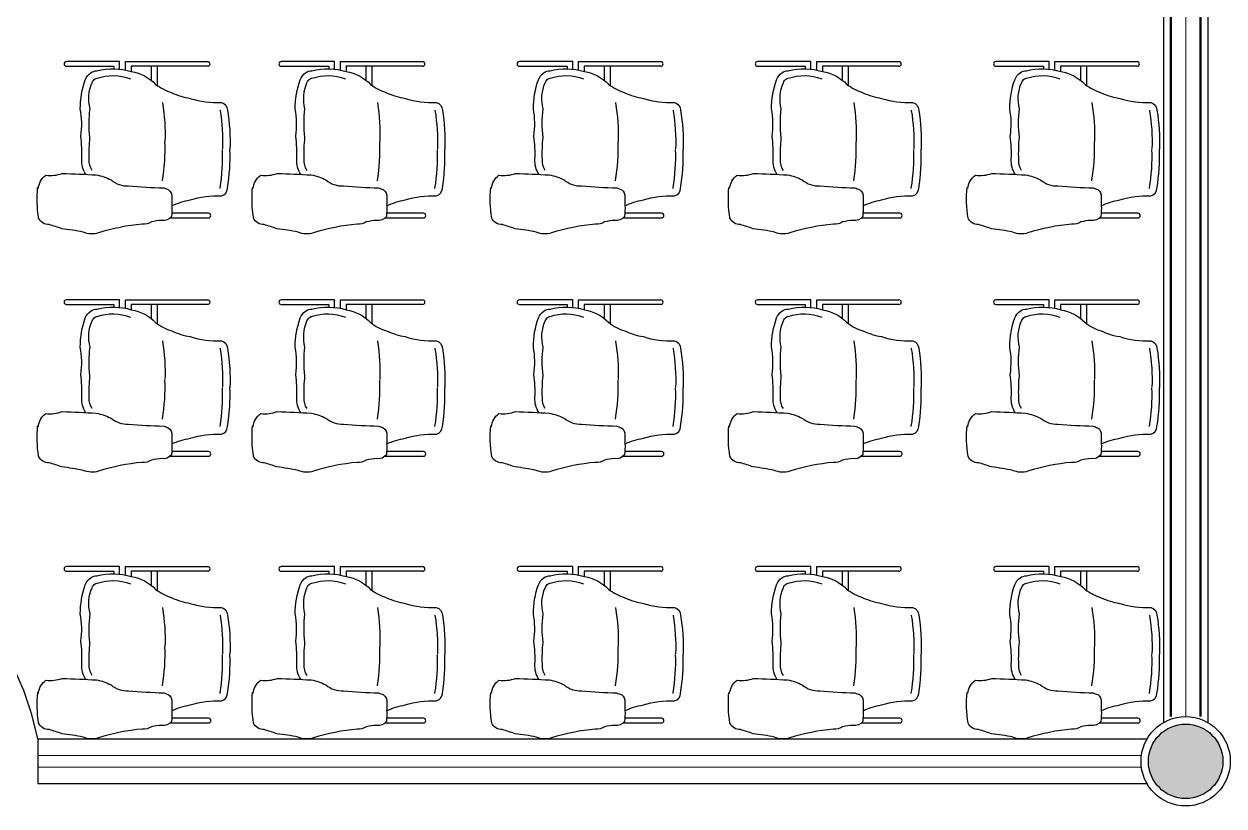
# Model space of a CAD drawing. Header units: millimetres. Extents: x 78.3 to 128, y 45 to 95.8.
# Drawn here: x 89.093 to 93.124, y 61.004 to 63.63 of the extents above; entities that cross this region are included whole.
import ezdxf

# ---------------------------------------------------------------- set-up
doc = ezdxf.new("R2010")
doc.units = ezdxf.units.MM
doc.header["$LTSCALE"] = 0.025
doc.linetypes.add('DASHED', pattern=[19.05, 12.7, -6.35])
for name, color, linetype, lineweight in [('EJES', 7, 'Continuous', 0), ('muebles', 255, 'Continuous', 25), ('MURO CARGA', 6, 'Continuous', 50), ('MURO DIVISORIO', 2, 'Continuous', 25), ('ventana', 4, 'Continuous', 15)]:
    doc.layers.add(name, color=color, linetype=linetype, lineweight=lineweight)

msp = doc.modelspace()

# ---------------------------------------------------------------- hatches: boundary and pattern name
h = msp.add_hatch(color=3)
h.paths.add_polyline_path([(87.87, 61.154, 1), (88.12, 61.154, 1)])
h.paths.add_polyline_path([(92.87, 61.154, 1), (93.12, 61.154, 1)])

# ---------------------------------------------------------------- linework, layer by layer
for p, q in [((89.4142, 63.5037), (89.2354, 63.5037)), ((89.2354, 63.488), (89.3951, 63.488)), ((89.3951, 63.488), (89.3951, 63.4792)), ((89.4142, 63.4781), (89.4142, 63.5037)), ((89.4339, 63.4743), (89.4339, 63.5037)), ((89.4339, 63.5037), (89.71, 63.5037)), ((89.453, 63.488), (89.453, 63.4706)), ((89.71, 63.488), (89.453, 63.488)), ((89.5208, 63.4402), (89.5208, 63.488)), ((89.5399, 63.488), (89.5399, 63.4237)), ((90.1361, 63.5037), (89.9573, 63.5037)), ((89.9573, 63.488), (90.117, 63.488)), ((90.117, 63.488), (90.117, 63.4792)), ((90.1361, 63.4781), (90.1361, 63.5037)), ((90.1558, 63.4743), (90.1558, 63.5037)), ((90.1558, 63.5037), (90.4319, 63.5037)), ((90.1749, 63.488), (90.1749, 63.4706)), ((90.4319, 63.488), (90.1749, 63.488)), ((90.2427, 63.4402), (90.2427, 63.488)), ((90.2618, 63.488), (90.2618, 63.4237)), ((90.9361, 63.5037), (90.7573, 63.5037)), ((90.7573, 63.488), (90.917, 63.488)), ((90.917, 63.488), (90.917, 63.4792)), ((90.9361, 63.4781), (90.9361, 63.5037)), ((90.9558, 63.5037), (91.2319, 63.5037)), ((90.9558, 63.4743), (90.9558, 63.5037)), ((91.2319, 63.488), (90.9749, 63.488)), ((90.9749, 63.488), (90.9749, 63.4706)), ((91.0427, 63.4402), (91.0427, 63.488)), ((91.0618, 63.488), (91.0618, 63.4237)), ((91.7361, 63.5037), (91.5573, 63.5037)), ((91.5573, 63.488), (91.717, 63.488)), ((91.717, 63.488), (91.717, 63.4792)), ((91.7361, 63.4781), (91.7361, 63.5037)), ((91.7558, 63.5037), (92.0319, 63.5037)), ((91.7558, 63.4743), (91.7558, 63.5037)), ((92.0319, 63.488), (91.7749, 63.488)), ((91.7749, 63.488), (91.7749, 63.4706)), ((91.8427, 63.4402), (91.8427, 63.488)), ((91.8618, 63.488), (91.8618, 63.4237)), ((92.5361, 63.5037), (92.3573, 63.5037)), ((92.3573, 63.488), (92.517, 63.488)), ((92.517, 63.488), (92.517, 63.4792)), ((92.5361, 63.4781), (92.5361, 63.5037)), ((92.5558, 63.5037), (92.8319, 63.5037)), ((92.5558, 63.4743), (92.5558, 63.5037)), ((92.8319, 63.488), (92.5749, 63.488)), ((92.5749, 63.488), (92.5749, 63.4706)), ((92.6427, 63.4402), (92.6427, 63.488)), ((92.6618, 63.488), (92.6618, 63.4237)), ((89.5838, 62.9785), (89.7128, 62.9785)), ((89.7128, 62.9942), (89.5894, 62.9942)), ((90.3057, 62.9785), (90.4347, 62.9785)), ((90.4347, 62.9942), (90.3112, 62.9942)), ((91.1057, 62.9785), (91.2347, 62.9785)), ((91.2347, 62.9942), (91.1112, 62.9942)), ((91.9057, 62.9785), (92.0347, 62.9785)), ((92.0347, 62.9942), (91.9112, 62.9942)), ((92.7057, 62.9785), (92.8347, 62.9785)), ((92.8347, 62.9942), (92.7112, 62.9942)), ((89.4142, 62.7037), (89.2354, 62.7037)), ((89.2354, 62.688), (89.3951, 62.688)), ((89.3951, 62.688), (89.3951, 62.6792)), ((89.4142, 62.6781), (89.4142, 62.7037)), ((89.4339, 62.7037), (89.71, 62.7037)), ((89.4339, 62.6743), (89.4339, 62.7037)), ((89.71, 62.688), (89.453, 62.688)), ((89.453, 62.688), (89.453, 62.6706)), ((89.5208, 62.6402), (89.5208, 62.688)), ((89.5399, 62.688), (89.5399, 62.6237)), ((90.1361, 62.7037), (89.9573, 62.7037)), ((89.9573, 62.688), (90.117, 62.688)), ((90.117, 62.688), (90.117, 62.6792)), ((90.1361, 62.6781), (90.1361, 62.7037)), ((90.1558, 62.6743), (90.1558, 62.7037)), ((90.1558, 62.7037), (90.4319, 62.7037)), ((90.1749, 62.688), (90.1749, 62.6706)), ((90.4319, 62.688), (90.1749, 62.688)), ((90.2427, 62.6402), (90.2427, 62.688)), ((90.2618, 62.688), (90.2618, 62.6237)), ((90.9361, 62.7037), (90.7573, 62.7037)), ((90.7573, 62.688), (90.917, 62.688)), ((90.917, 62.688), (90.917, 62.6792)), ((90.9361, 62.6781), (90.9361, 62.7037)), ((90.9558, 62.7037), (91.2319, 62.7037)), ((90.9558, 62.6743), (90.9558, 62.7037)), ((91.2319, 62.688), (90.9749, 62.688)), ((90.9749, 62.688), (90.9749, 62.6706)), ((91.0427, 62.6402), (91.0427, 62.688)), ((91.0618, 62.688), (91.0618, 62.6237)), ((91.7361, 62.7037), (91.5573, 62.7037)), ((91.5573, 62.688), (91.717, 62.688)), ((91.717, 62.688), (91.717, 62.6792)), ((91.7361, 62.6781), (91.7361, 62.7037)), ((91.7558, 62.7037), (92.0319, 62.7037)), ((91.7558, 62.6743), (91.7558, 62.7037)), ((92.0319, 62.688), (91.7749, 62.688)), ((91.7749, 62.688), (91.7749, 62.6706)), ((91.8427, 62.6402), (91.8427, 62.688)), ((91.8618, 62.688), (91.8618, 62.6237)), ((92.5361, 62.7037), (92.3573, 62.7037)), ((92.3573, 62.688), (92.517, 62.688)), ((92.517, 62.688), (92.517, 62.6792)), ((92.5361, 62.6781), (92.5361, 62.7037)), ((92.5558, 62.7037), (92.8319, 62.7037)), ((92.5558, 62.6743), (92.5558, 62.7037)), ((92.8319, 62.688), (92.5749, 62.688)), ((92.5749, 62.688), (92.5749, 62.6706)), ((92.6427, 62.6402), (92.6427, 62.688)), ((92.6618, 62.688), (92.6618, 62.6237)), ((89.7128, 62.1942), (89.5894, 62.1942)), ((90.4347, 62.1942), (90.3112, 62.1942)), ((91.2347, 62.1942), (91.1112, 62.1942)), ((92.0347, 62.1942), (91.9112, 62.1942)), ((92.8347, 62.1942), (92.7112, 62.1942)), ((89.5838, 62.1785), (89.7128, 62.1785)), ((90.3057, 62.1785), (90.4347, 62.1785)), ((91.1057, 62.1785), (91.2347, 62.1785)), ((91.9057, 62.1785), (92.0347, 62.1785)), ((92.7057, 62.1785), (92.8347, 62.1785)), ((89.4143, 61.808), (89.2354, 61.808)), ((89.2354, 61.7923), (89.3951, 61.7923)), ((89.3951, 61.7923), (89.3951, 61.7835)), ((89.4143, 61.7824), (89.4143, 61.808)), ((89.4339, 61.7786), (89.4339, 61.808)), ((89.4339, 61.808), (89.71, 61.808)), ((89.453, 61.7923), (89.453, 61.7749)), ((89.71, 61.7923), (89.453, 61.7923)), ((89.5208, 61.7445), (89.5208, 61.7923)), ((89.5399, 61.7923), (89.5399, 61.728)), ((90.1361, 61.8079), (89.9573, 61.8079)), ((89.9573, 61.7923), (90.117, 61.7923)), ((90.117, 61.7923), (90.117, 61.7835)), ((90.1361, 61.7823), (90.1361, 61.8079)), ((90.1558, 61.7785), (90.1558, 61.8079)), ((90.1558, 61.8079), (90.4319, 61.8079)), ((90.1749, 61.7923), (90.1749, 61.7748)), ((90.4319, 61.7923), (90.1749, 61.7923)), ((90.2427, 61.7445), (90.2427, 61.7923)), ((90.2618, 61.7923), (90.2618, 61.7279)), ((90.9361, 61.8079), (90.7573, 61.8079)), ((90.7573, 61.7923), (90.917, 61.7923)), ((90.917, 61.7923), (90.917, 61.7835)), ((90.9361, 61.7823), (90.9361, 61.8079)), ((90.9558, 61.8079), (91.2319, 61.8079)), ((90.9558, 61.7785), (90.9558, 61.8079)), ((91.2319, 61.7923), (90.9749, 61.7923)), ((90.9749, 61.7923), (90.9749, 61.7748)), ((91.0427, 61.7445), (91.0427, 61.7923)), ((91.0618, 61.7923), (91.0618, 61.7279)), ((91.7361, 61.8079), (91.5573, 61.8079)), ((91.5573, 61.7923), (91.717, 61.7923)), ((91.717, 61.7923), (91.717, 61.7835)), ((91.7361, 61.7823), (91.7361, 61.8079)), ((91.7558, 61.8079), (92.0319, 61.8079)), ((91.7558, 61.7785), (91.7558, 61.8079)), ((92.0319, 61.7923), (91.7749, 61.7923)), ((91.7749, 61.7923), (91.7749, 61.7748)), ((91.8427, 61.7445), (91.8427, 61.7923)), ((91.8618, 61.7923), (91.8618, 61.7279)), ((92.5361, 61.8079), (92.3573, 61.8079)), ((92.3573, 61.7923), (92.517, 61.7923)), ((92.517, 61.7923), (92.517, 61.7835)), ((92.5361, 61.7823), (92.5361, 61.8079)), ((92.5558, 61.8079), (92.8319, 61.8079)), ((92.5558, 61.7785), (92.5558, 61.8079)), ((92.8319, 61.7923), (92.5749, 61.7923)), ((92.5749, 61.7923), (92.5749, 61.7748)), ((92.6427, 61.7445), (92.6427, 61.7923)), ((92.6618, 61.7923), (92.6618, 61.7279)), ((89.5838, 61.2829), (89.7129, 61.2829)), ((89.7129, 61.2985), (89.5894, 61.2985)), ((90.3057, 61.2828), (90.4347, 61.2828)), ((90.4347, 61.2985), (90.3112, 61.2985)), ((91.1057, 61.2828), (91.2347, 61.2828)), ((91.2347, 61.2985), (91.1112, 61.2985)), ((91.9057, 61.2828), (92.0347, 61.2828)), ((92.0347, 61.2985), (91.9112, 61.2985)), ((92.7057, 61.2828), (92.8347, 61.2828)), ((92.8347, 61.2985), (92.7112, 61.2985))]:
    msp.add_line(p, q)
for points in [[(89.301, 63.1245, -0.165542), (89.2874, 63.176, 0.043499), (89.2838, 63.2529, 0.0852), (89.2821, 63.3452, -0.082739), (89.2988, 63.4427, -0.133526), (89.3173, 63.4658, -0.155802), (89.338, 63.4728, -0.131433), (89.4534, 63.4704, -0.160788), (89.5352, 63.427, 0.07536), (89.5891, 63.3991, 0.064651), (89.6517, 63.38, 0.084312), (89.7559, 63.366, -0.341764), (89.7766, 63.341, -0.049343), (89.7848, 63.2094, -0.049343)], [(89.3218, 63.1384, -0.170679), (89.3124, 63.1754, -0.031849), (89.3147, 63.2489, -0.063424), (89.3149, 63.3448, -0.167217), (89.3217, 63.4328, -0.133526), (89.332, 63.4456, -0.155802), (89.3383, 63.4478, -0.175553), (89.4506, 63.4456)], [(90.0229, 63.1245, -0.165542), (90.0093, 63.176, 0.043499), (90.0057, 63.2529, 0.0852), (90.004, 63.3452, -0.082739), (90.0207, 63.4427, -0.133526), (90.0391, 63.4658, -0.155802), (90.0599, 63.4728, -0.131433), (90.1753, 63.4704, -0.160788), (90.2571, 63.427, 0.07536), (90.311, 63.3991, 0.064651), (90.3735, 63.38, 0.084312), (90.4778, 63.366, -0.341764), (90.4985, 63.341, -0.049343), (90.5067, 63.2094, -0.049343)], [(90.0437, 63.1384, -0.170679), (90.0343, 63.1754, -0.031849), (90.0366, 63.2489, -0.063424), (90.0368, 63.3448, -0.167217), (90.0436, 63.4328, -0.133526), (90.0539, 63.4456, -0.155802), (90.0602, 63.4478, -0.175553), (90.1725, 63.4456)], [(90.8229, 63.1245, -0.165542), (90.8093, 63.176, 0.043499), (90.8057, 63.2529, 0.0852), (90.804, 63.3452, -0.082739), (90.8207, 63.4427, -0.133526), (90.8391, 63.4658, -0.155802), (90.8599, 63.4728, -0.131433), (90.9753, 63.4704, -0.160788), (91.0571, 63.427, 0.07536), (91.111, 63.3991, 0.064651), (91.1735, 63.38, 0.084312), (91.2778, 63.366, -0.341764), (91.2985, 63.341, -0.049343), (91.3067, 63.2094, -0.049343)], [(90.8437, 63.1384, -0.170679), (90.8343, 63.1754, -0.031849), (90.8366, 63.2489, -0.063424), (90.8368, 63.3448, -0.167217), (90.8436, 63.4328, -0.133526), (90.8539, 63.4456, -0.155802), (90.8602, 63.4478, -0.175553), (90.9725, 63.4456)], [(91.6229, 63.1245, -0.165542), (91.6093, 63.176, 0.043499), (91.6057, 63.2529, 0.0852), (91.604, 63.3452, -0.082739), (91.6207, 63.4427, -0.133526), (91.6391, 63.4658, -0.155802), (91.6599, 63.4728, -0.131433), (91.7753, 63.4704, -0.160788), (91.8571, 63.427, 0.07536), (91.911, 63.3991, 0.064651), (91.9735, 63.38, 0.084312), (92.0778, 63.366, -0.341764), (92.0985, 63.341, -0.049343), (92.1067, 63.2094, -0.049343)], [(91.6437, 63.1384, -0.170679), (91.6343, 63.1754, -0.031849), (91.6366, 63.2489, -0.063424), (91.6368, 63.3448, -0.167217), (91.6436, 63.4328, -0.133526), (91.6539, 63.4456, -0.155802), (91.6602, 63.4478, -0.175553), (91.7725, 63.4456)], [(92.4229, 63.1245, -0.165542), (92.4093, 63.176, 0.043499), (92.4057, 63.2529, 0.0852), (92.404, 63.3452, -0.082739), (92.4207, 63.4427, -0.133526), (92.4391, 63.4658, -0.155802), (92.4599, 63.4728, -0.131433), (92.5753, 63.4704, -0.160788), (92.6571, 63.427, 0.07536), (92.711, 63.3991, 0.064651), (92.7735, 63.38, 0.084312), (92.8778, 63.366, -0.341764), (92.8985, 63.341, -0.049343), (92.9067, 63.2094, -0.049343)], [(92.4437, 63.1384, -0.170679), (92.4343, 63.1754, -0.031849), (92.4366, 63.2489, -0.063424), (92.4368, 63.3448, -0.167217), (92.4436, 63.4328, -0.133526), (92.4539, 63.4456, -0.155802), (92.4602, 63.4478, -0.175553), (92.5725, 63.4456)], [(89.5581, 63.3662, -0.228993), (89.5581, 63.3648, -0.050372), (89.5665, 63.2356)], [(90.28, 63.3662, -0.228993), (90.28, 63.3648, -0.050372), (90.2884, 63.2356)], [(91.08, 63.3662, -0.228993), (91.08, 63.3648, -0.050372), (91.0884, 63.2356)], [(91.88, 63.3662, -0.228993), (91.88, 63.3648, -0.050372), (91.8884, 63.2356)], [(92.68, 63.3662, -0.228993), (92.68, 63.3648, -0.050372), (92.6884, 63.2356)], [(89.7514, 63.3409, -0.228993), (89.7515, 63.3396, -0.050372), (89.7598, 63.2103)], [(90.4733, 63.3409, -0.228993), (90.4734, 63.3396, -0.050372), (90.4817, 63.2103)], [(91.2733, 63.3409, -0.228993), (91.2734, 63.3396, -0.050372), (91.2817, 63.2103)], [(92.0733, 63.3409, -0.228993), (92.0734, 63.3396, -0.050372), (92.0817, 63.2103)], [(92.8733, 63.3409, -0.228993), (92.8734, 63.3396, -0.050372), (92.8817, 63.2103)], [(89.5581, 63.1032, 0.228993), (89.5581, 63.1045, 0.050372), (89.5665, 63.2338)], [(89.5891, 63.0197, -0.064651), (89.6517, 63.0389, -0.084312), (89.7559, 63.0528, 0.341764), (89.7766, 63.0779, 0.049343), (89.7848, 63.2094)], [(89.7514, 63.0779, 0.228993), (89.7515, 63.0793, 0.050372), (89.7598, 63.2085)], [(90.28, 63.1032, 0.228993), (90.28, 63.1045, 0.050372), (90.2884, 63.2338)], [(90.311, 63.0197, -0.064651), (90.3735, 63.0389, -0.084312), (90.4778, 63.0528, 0.341764), (90.4985, 63.0779, 0.049343), (90.5067, 63.2094)], [(90.4733, 63.0779, 0.228993), (90.4734, 63.0793, 0.050372), (90.4817, 63.2085)], [(91.08, 63.1032, 0.228993), (91.08, 63.1045, 0.050372), (91.0884, 63.2338)], [(91.111, 63.0197, -0.064651), (91.1735, 63.0389, -0.084312), (91.2778, 63.0528, 0.341764), (91.2985, 63.0779, 0.049343), (91.3067, 63.2094)], [(91.2733, 63.0779, 0.228993), (91.2734, 63.0793, 0.050372), (91.2817, 63.2085)], [(91.88, 63.1032, 0.228993), (91.88, 63.1045, 0.050372), (91.8884, 63.2338)], [(91.911, 63.0197, -0.064651), (91.9735, 63.0389, -0.084312), (92.0778, 63.0528, 0.341764), (92.0985, 63.0779, 0.049343), (92.1067, 63.2094)], [(92.0733, 63.0779, 0.228993), (92.0734, 63.0793, 0.050372), (92.0817, 63.2085)], [(92.68, 63.1032, 0.228993), (92.68, 63.1045, 0.050372), (92.6884, 63.2338)], [(92.711, 63.0197, -0.064651), (92.7735, 63.0389, -0.084312), (92.8778, 63.0528, 0.341764), (92.8985, 63.0779, 0.049343), (92.9067, 63.2094)], [(92.8733, 63.0779, 0.228993), (92.8734, 63.0793, 0.050372), (92.8817, 63.2085)], [(89.1414, 63.077, -0.2305), (89.1666, 63.1219, 0.11995), (89.2217, 63.1282, -0.004768), (89.336, 63.1231, -0.072269), (89.3853, 63.1061, 0.181677), (89.4439, 63.086, 0.009929), (89.5624, 63.0795, 0.023763), (89.5778, 63.0743, -0.252706), (89.5898, 63.0479, 0.005716), (89.5898, 63.0207, -0.032018), (89.5885, 62.9836, -0.272787), (89.5558, 62.9703, 0.034196), (89.521, 62.9656, -0.178392), (89.4901, 62.9579, 0.053612), (89.3434, 62.9284, -0.189603), (89.2921, 62.9311, 0.017636), (89.2205, 62.9425, -0.03453)], [(89.8633, 63.077, -0.2305), (89.8885, 63.1219, 0.11995), (89.9436, 63.1282, -0.004768), (90.0579, 63.1231, -0.072269), (90.1072, 63.1061, 0.181677), (90.1658, 63.086, 0.009929), (90.2843, 63.0795, 0.023763), (90.2997, 63.0743, -0.252706), (90.3117, 63.0479, 0.005716), (90.3117, 63.0207, -0.032018), (90.3104, 62.9836, -0.272787), (90.2777, 62.9703, 0.034196), (90.2428, 62.9656, -0.178392), (90.212, 62.9579, 0.053612), (90.0653, 62.9284, -0.189603), (90.0139, 62.9311, 0.017636), (89.9424, 62.9425, -0.03453)], [(90.6633, 63.077, -0.2305), (90.6885, 63.1219, 0.11995), (90.7436, 63.1282, -0.004768), (90.8579, 63.1231, -0.072269), (90.9072, 63.1061, 0.181677), (90.9658, 63.086, 0.009929), (91.0843, 63.0795, 0.023763), (91.0997, 63.0743, -0.252706), (91.1117, 63.0479, 0.005716), (91.1117, 63.0207, -0.032018), (91.1104, 62.9836, -0.272787), (91.0777, 62.9703, 0.034196), (91.0428, 62.9656, -0.178392), (91.012, 62.9579, 0.053612), (90.8653, 62.9284, -0.189603), (90.8139, 62.9311, 0.017636), (90.7424, 62.9425, -0.03453)], [(91.4633, 63.077, -0.2305), (91.4885, 63.1219, 0.11995), (91.5436, 63.1282, -0.004768), (91.6579, 63.1231, -0.072269), (91.7072, 63.1061, 0.181677), (91.7658, 63.086, 0.009929), (91.8843, 63.0795, 0.023763), (91.8997, 63.0743, -0.252706), (91.9117, 63.0479, 0.005716), (91.9117, 63.0207, -0.032018), (91.9104, 62.9836, -0.272787), (91.8777, 62.9703, 0.034196), (91.8428, 62.9656, -0.178392), (91.812, 62.9579, 0.053612), (91.6653, 62.9284, -0.189603), (91.6139, 62.9311, 0.017636), (91.5424, 62.9425, -0.03453)], [(92.2633, 63.077, -0.2305), (92.2885, 63.1219, 0.11995), (92.3436, 63.1282, -0.004768), (92.4579, 63.1231, -0.072269), (92.5072, 63.1061, 0.181677), (92.5658, 63.086, 0.009929), (92.6843, 63.0795, 0.023763), (92.6997, 63.0743, -0.252706), (92.7117, 63.0479, 0.005716), (92.7117, 63.0207, -0.032018), (92.7104, 62.9836, -0.272787), (92.6777, 62.9703, 0.034196), (92.6428, 62.9656, -0.178392), (92.612, 62.9579, 0.053612), (92.4653, 62.9284, -0.189603), (92.4139, 62.9311, 0.017636), (92.3424, 62.9425, -0.03453)], [(89.2205, 62.9425, 0.014681), (89.1773, 62.9564, -0.313294), (89.1422, 62.9784, -0.063852), (89.1389, 63.0811, -1.803795)], [(89.9424, 62.9425, 0.014681), (89.8992, 62.9564, -0.313294), (89.8641, 62.9784, -0.063852), (89.8608, 63.0811, -1.803795)], [(90.7424, 62.9425, 0.014681), (90.6992, 62.9564, -0.313294), (90.6641, 62.9784, -0.063852), (90.6608, 63.0811, -1.803795)], [(91.5424, 62.9425, 0.014681), (91.4992, 62.9564, -0.313294), (91.4641, 62.9784, -0.063852), (91.4608, 63.0811, -1.803795)], [(92.3424, 62.9425, 0.014681), (92.2992, 62.9564, -0.313294), (92.2641, 62.9784, -0.063852), (92.2608, 63.0811, -1.803795)], [(89.301, 62.3245, -0.165542), (89.2874, 62.376, 0.043499), (89.2838, 62.4529, 0.0852), (89.2821, 62.5452, -0.082739), (89.2988, 62.6427, -0.133526), (89.3173, 62.6658, -0.155802), (89.338, 62.6728, -0.131433), (89.4534, 62.6704, -0.160788), (89.5352, 62.627, 0.07536), (89.5891, 62.5991, 0.064651), (89.6517, 62.58, 0.084312), (89.7559, 62.566, -0.341764), (89.7766, 62.541, -0.049343), (89.7848, 62.4094, -0.049343)], [(90.0229, 62.3245, -0.165542), (90.0093, 62.376, 0.043499), (90.0057, 62.4529, 0.0852), (90.004, 62.5452, -0.082739), (90.0207, 62.6427, -0.133526), (90.0391, 62.6658, -0.155802), (90.0599, 62.6728, -0.131433), (90.1753, 62.6704, -0.160788), (90.2571, 62.627, 0.07536), (90.311, 62.5991, 0.064651), (90.3735, 62.58, 0.084312), (90.4778, 62.566, -0.341764), (90.4985, 62.541, -0.049343), (90.5067, 62.4094, -0.049343)], [(90.8229, 62.3245, -0.165542), (90.8093, 62.376, 0.043499), (90.8057, 62.4529, 0.0852), (90.804, 62.5452, -0.082739), (90.8207, 62.6427, -0.133526), (90.8391, 62.6658, -0.155802), (90.8599, 62.6728, -0.131433), (90.9753, 62.6704, -0.160788), (91.0571, 62.627, 0.07536), (91.111, 62.5991, 0.064651), (91.1735, 62.58, 0.084312), (91.2778, 62.566, -0.341764), (91.2985, 62.541, -0.049343), (91.3067, 62.4094, -0.049343)], [(91.6229, 62.3245, -0.165542), (91.6093, 62.376, 0.043499), (91.6057, 62.4529, 0.0852), (91.604, 62.5452, -0.082739), (91.6207, 62.6427, -0.133526), (91.6391, 62.6658, -0.155802), (91.6599, 62.6728, -0.131433), (91.7753, 62.6704, -0.160788), (91.8571, 62.627, 0.07536), (91.911, 62.5991, 0.064651), (91.9735, 62.58, 0.084312), (92.0778, 62.566, -0.341764), (92.0985, 62.541, -0.049343), (92.1067, 62.4094, -0.049343)], [(92.4229, 62.3245, -0.165542), (92.4093, 62.376, 0.043499), (92.4057, 62.4529, 0.0852), (92.404, 62.5452, -0.082739), (92.4207, 62.6427, -0.133526), (92.4391, 62.6658, -0.155802), (92.4599, 62.6728, -0.131433), (92.5753, 62.6704, -0.160788), (92.6571, 62.627, 0.07536), (92.711, 62.5991, 0.064651), (92.7735, 62.58, 0.084312), (92.8778, 62.566, -0.341764), (92.8985, 62.541, -0.049343), (92.9067, 62.4094, -0.049343)], [(89.3218, 62.3384, -0.170679), (89.3124, 62.3754, -0.031849), (89.3147, 62.4489, -0.063424), (89.3149, 62.5448, -0.167217), (89.3217, 62.6328, -0.133526), (89.332, 62.6456, -0.155802), (89.3383, 62.6478, -0.175553), (89.4506, 62.6456)], [(90.0437, 62.3384, -0.170679), (90.0343, 62.3754, -0.031849), (90.0366, 62.4489, -0.063424), (90.0368, 62.5448, -0.167217), (90.0436, 62.6328, -0.133526), (90.0539, 62.6456, -0.155802), (90.0602, 62.6478, -0.175553), (90.1725, 62.6456)], [(90.8437, 62.3384, -0.170679), (90.8343, 62.3754, -0.031849), (90.8366, 62.4489, -0.063424), (90.8368, 62.5448, -0.167217), (90.8436, 62.6328, -0.133526), (90.8539, 62.6456, -0.155802), (90.8602, 62.6478, -0.175553), (90.9725, 62.6456)], [(91.6437, 62.3384, -0.170679), (91.6343, 62.3754, -0.031849), (91.6366, 62.4489, -0.063424), (91.6368, 62.5448, -0.167217), (91.6436, 62.6328, -0.133526), (91.6539, 62.6456, -0.155802), (91.6602, 62.6478, -0.175553), (91.7725, 62.6456)], [(92.4437, 62.3384, -0.170679), (92.4343, 62.3754, -0.031849), (92.4366, 62.4489, -0.063424), (92.4368, 62.5448, -0.167217), (92.4436, 62.6328, -0.133526), (92.4539, 62.6456, -0.155802), (92.4602, 62.6478, -0.175553), (92.5725, 62.6456)], [(89.5581, 62.5662, -0.228993), (89.5581, 62.5648, -0.050372), (89.5665, 62.4356)], [(90.28, 62.5662, -0.228993), (90.28, 62.5648, -0.050372), (90.2884, 62.4356)], [(91.08, 62.5662, -0.228993), (91.08, 62.5648, -0.050372), (91.0884, 62.4356)], [(91.88, 62.5662, -0.228993), (91.88, 62.5648, -0.050372), (91.8884, 62.4356)], [(92.68, 62.5662, -0.228993), (92.68, 62.5648, -0.050372), (92.6884, 62.4356)], [(89.7514, 62.5409, -0.228993), (89.7515, 62.5396, -0.050372), (89.7598, 62.4103)], [(90.4733, 62.5409, -0.228993), (90.4734, 62.5396, -0.050372), (90.4817, 62.4103)], [(91.2733, 62.5409, -0.228993), (91.2734, 62.5396, -0.050372), (91.2817, 62.4103)], [(92.0733, 62.5409, -0.228993), (92.0734, 62.5396, -0.050372), (92.0817, 62.4103)], [(92.8733, 62.5409, -0.228993), (92.8734, 62.5396, -0.050372), (92.8817, 62.4103)], [(89.5581, 62.3032, 0.228993), (89.5581, 62.3045, 0.050372), (89.5665, 62.4338)], [(89.5891, 62.2197, -0.064651), (89.6517, 62.2389, -0.084312), (89.7559, 62.2528, 0.341764), (89.7766, 62.2779, 0.049343), (89.7848, 62.4094)], [(89.7514, 62.2779, 0.228993), (89.7515, 62.2793, 0.050372), (89.7598, 62.4085)], [(90.28, 62.3032, 0.228993), (90.28, 62.3045, 0.050372), (90.2884, 62.4338)], [(90.311, 62.2197, -0.064651), (90.3735, 62.2389, -0.084312), (90.4778, 62.2528, 0.341764), (90.4985, 62.2779, 0.049343), (90.5067, 62.4094)], [(90.4733, 62.2779, 0.228993), (90.4734, 62.2793, 0.050372), (90.4817, 62.4085)], [(91.08, 62.3032, 0.228993), (91.08, 62.3045, 0.050372), (91.0884, 62.4338)], [(91.111, 62.2197, -0.064651), (91.1735, 62.2389, -0.084312), (91.2778, 62.2528, 0.341764), (91.2985, 62.2779, 0.049343), (91.3067, 62.4094)], [(91.2733, 62.2779, 0.228993), (91.2734, 62.2793, 0.050372), (91.2817, 62.4085)], [(91.88, 62.3032, 0.228993), (91.88, 62.3045, 0.050372), (91.8884, 62.4338)], [(91.911, 62.2197, -0.064651), (91.9735, 62.2389, -0.084312), (92.0778, 62.2528, 0.341764), (92.0985, 62.2779, 0.049343), (92.1067, 62.4094)], [(92.0733, 62.2779, 0.228993), (92.0734, 62.2793, 0.050372), (92.0817, 62.4085)], [(92.68, 62.3032, 0.228993), (92.68, 62.3045, 0.050372), (92.6884, 62.4338)], [(92.711, 62.2197, -0.064651), (92.7735, 62.2389, -0.084312), (92.8778, 62.2528, 0.341764), (92.8985, 62.2779, 0.049343), (92.9067, 62.4094)], [(92.8733, 62.2779, 0.228993), (92.8734, 62.2793, 0.050372), (92.8817, 62.4085)], [(89.1414, 62.277, -0.2305), (89.1666, 62.3219, 0.11995), (89.2217, 62.3282, -0.004768), (89.336, 62.3231, -0.072269), (89.3853, 62.3061, 0.181677), (89.4439, 62.286, 0.009929), (89.5624, 62.2795, 0.023763), (89.5778, 62.2743, -0.252706), (89.5898, 62.2479, 0.005716), (89.5898, 62.2207, -0.032018), (89.5885, 62.1836, -0.272787), (89.5558, 62.1703, 0.034196), (89.521, 62.1656, -0.178392), (89.4901, 62.1579, 0.053612), (89.3434, 62.1284, -0.189603), (89.2921, 62.1311, 0.017636), (89.2205, 62.1425, -0.03453)], [(89.8633, 62.277, -0.2305), (89.8885, 62.3219, 0.11995), (89.9436, 62.3282, -0.004768), (90.0579, 62.3231, -0.072269), (90.1072, 62.3061, 0.181677), (90.1658, 62.286, 0.009929), (90.2843, 62.2795, 0.023763), (90.2997, 62.2743, -0.252706), (90.3117, 62.2479, 0.005716), (90.3117, 62.2207, -0.032018), (90.3104, 62.1836, -0.272787), (90.2777, 62.1703, 0.034196), (90.2428, 62.1656, -0.178392), (90.212, 62.1579, 0.053612), (90.0653, 62.1284, -0.189603), (90.0139, 62.1311, 0.017636), (89.9424, 62.1425, -0.03453)], [(90.6633, 62.277, -0.2305), (90.6885, 62.3219, 0.11995), (90.7436, 62.3282, -0.004768), (90.8579, 62.3231, -0.072269), (90.9072, 62.3061, 0.181677), (90.9658, 62.286, 0.009929), (91.0843, 62.2795, 0.023763), (91.0997, 62.2743, -0.252706), (91.1117, 62.2479, 0.005716), (91.1117, 62.2207, -0.032018), (91.1104, 62.1836, -0.272787), (91.0777, 62.1703, 0.034196), (91.0428, 62.1656, -0.178392), (91.012, 62.1579, 0.053612), (90.8653, 62.1284, -0.189603), (90.8139, 62.1311, 0.017636), (90.7424, 62.1425, -0.03453)], [(91.4633, 62.277, -0.2305), (91.4885, 62.3219, 0.11995), (91.5436, 62.3282, -0.004768), (91.6579, 62.3231, -0.072269), (91.7072, 62.3061, 0.181677), (91.7658, 62.286, 0.009929), (91.8843, 62.2795, 0.023763), (91.8997, 62.2743, -0.252706), (91.9117, 62.2479, 0.005716), (91.9117, 62.2207, -0.032018), (91.9104, 62.1836, -0.272787), (91.8777, 62.1703, 0.034196), (91.8428, 62.1656, -0.178392), (91.812, 62.1579, 0.053612), (91.6653, 62.1284, -0.189603), (91.6139, 62.1311, 0.017636), (91.5424, 62.1425, -0.03453)], [(92.2633, 62.277, -0.2305), (92.2885, 62.3219, 0.11995), (92.3436, 62.3282, -0.004768), (92.4579, 62.3231, -0.072269), (92.5072, 62.3061, 0.181677), (92.5658, 62.286, 0.009929), (92.6843, 62.2795, 0.023763), (92.6997, 62.2743, -0.252706), (92.7117, 62.2479, 0.005716), (92.7117, 62.2207, -0.032018), (92.7104, 62.1836, -0.272787), (92.6777, 62.1703, 0.034196), (92.6428, 62.1656, -0.178392), (92.612, 62.1579, 0.053612), (92.4653, 62.1284, -0.189603), (92.4139, 62.1311, 0.017636), (92.3424, 62.1425, -0.03453)], [(89.2205, 62.1425, 0.014681), (89.1773, 62.1564, -0.313294), (89.1422, 62.1784, -0.063852), (89.1389, 62.2811, -1.803795)], [(89.9424, 62.1425, 0.014681), (89.8992, 62.1564, -0.313294), (89.8641, 62.1784, -0.063852), (89.8608, 62.2811, -1.803795)], [(90.7424, 62.1425, 0.014681), (90.6992, 62.1564, -0.313294), (90.6641, 62.1784, -0.063852), (90.6608, 62.2811, -1.803795)], [(91.5424, 62.1425, 0.014681), (91.4992, 62.1564, -0.313294), (91.4641, 62.1784, -0.063852), (91.4608, 62.2811, -1.803795)], [(92.3424, 62.1425, 0.014681), (92.2992, 62.1564, -0.313294), (92.2641, 62.1784, -0.063852), (92.2608, 62.2811, -1.803795)], [(89.301, 61.4289, -0.165542), (89.2874, 61.4804, 0.043499), (89.2839, 61.5573, 0.0852), (89.2821, 61.6495, -0.082739), (89.2988, 61.747, -0.133526), (89.3173, 61.7702, -0.155802), (89.3381, 61.7771, -0.131433), (89.4535, 61.7748, -0.160788), (89.5353, 61.7313, 0.07536), (89.5891, 61.7034, 0.064651), (89.6517, 61.6843, 0.084312), (89.7559, 61.6704, -0.341764), (89.7766, 61.6453, -0.049343), (89.7849, 61.5138, -0.049343)], [(89.3218, 61.4427, -0.170679), (89.3124, 61.4798, -0.031849), (89.3147, 61.5532, -0.063424), (89.315, 61.6491, -0.167217), (89.3218, 61.7371, -0.133526), (89.332, 61.75, -0.155802), (89.3384, 61.7521, -0.175553), (89.4506, 61.7499)], [(90.0229, 61.4288, -0.165542), (90.0093, 61.4803, 0.043499), (90.0057, 61.5572, 0.0852), (90.004, 61.6494, -0.082739), (90.0207, 61.747, -0.133526), (90.0391, 61.7701, -0.155802), (90.0599, 61.777, -0.131433), (90.1753, 61.7747, -0.160788), (90.2571, 61.7312, 0.07536), (90.311, 61.7034, 0.064651), (90.3735, 61.6842, 0.084312), (90.4778, 61.6703, -0.341764), (90.4985, 61.6453, -0.049343), (90.5067, 61.5137, -0.049343)], [(90.0437, 61.4426, -0.170679), (90.0343, 61.4797, -0.031849), (90.0366, 61.5532, -0.063424), (90.0368, 61.649, -0.167217), (90.0436, 61.737, -0.133526), (90.0539, 61.7499, -0.155802), (90.0602, 61.752, -0.175553), (90.1725, 61.7498)], [(90.8229, 61.4288, -0.165542), (90.8093, 61.4803, 0.043499), (90.8057, 61.5572, 0.0852), (90.804, 61.6494, -0.082739), (90.8207, 61.747, -0.133526), (90.8391, 61.7701, -0.155802), (90.8599, 61.777, -0.131433), (90.9753, 61.7747, -0.160788), (91.0571, 61.7312, 0.07536), (91.111, 61.7034, 0.064651), (91.1735, 61.6842, 0.084312), (91.2778, 61.6703, -0.341764), (91.2985, 61.6453, -0.049343), (91.3067, 61.5137, -0.049343)], [(90.8437, 61.4426, -0.170679), (90.8343, 61.4797, -0.031849), (90.8366, 61.5532, -0.063424), (90.8368, 61.649, -0.167217), (90.8436, 61.737, -0.133526), (90.8539, 61.7499, -0.155802), (90.8602, 61.752, -0.175553), (90.9725, 61.7498)], [(91.6229, 61.4288, -0.165542), (91.6093, 61.4803, 0.043499), (91.6057, 61.5572, 0.0852), (91.604, 61.6494, -0.082739), (91.6207, 61.747, -0.133526), (91.6391, 61.7701, -0.155802), (91.6599, 61.777, -0.131433), (91.7753, 61.7747, -0.160788), (91.8571, 61.7312, 0.07536), (91.911, 61.7034, 0.064651), (91.9735, 61.6842, 0.084312), (92.0778, 61.6703, -0.341764), (92.0985, 61.6453, -0.049343), (92.1067, 61.5137, -0.049343)], [(91.6437, 61.4426, -0.170679), (91.6343, 61.4797, -0.031849), (91.6366, 61.5532, -0.063424), (91.6368, 61.649, -0.167217), (91.6436, 61.737, -0.133526), (91.6539, 61.7499, -0.155802), (91.6602, 61.752, -0.175553), (91.7725, 61.7498)], [(92.4229, 61.4288, -0.165542), (92.4093, 61.4803, 0.043499), (92.4057, 61.5572, 0.0852), (92.404, 61.6494, -0.082739), (92.4207, 61.747, -0.133526), (92.4391, 61.7701, -0.155802), (92.4599, 61.777, -0.131433), (92.5753, 61.7747, -0.160788), (92.6571, 61.7312, 0.07536), (92.711, 61.7034, 0.064651), (92.7735, 61.6842, 0.084312), (92.8778, 61.6703, -0.341764), (92.8985, 61.6453, -0.049343), (92.9067, 61.5137, -0.049343)], [(92.4437, 61.4426, -0.170679), (92.4343, 61.4797, -0.031849), (92.4366, 61.5532, -0.063424), (92.4368, 61.649, -0.167217), (92.4436, 61.737, -0.133526), (92.4539, 61.7499, -0.155802), (92.4602, 61.752, -0.175553), (92.5725, 61.7498)], [(89.5581, 61.6705, -0.228993), (89.5582, 61.6692, -0.050372), (89.5665, 61.5399)], [(90.28, 61.6704, -0.228993), (90.28, 61.6691, -0.050372), (90.2884, 61.5399)], [(91.08, 61.6704, -0.228993), (91.08, 61.6691, -0.050372), (91.0884, 61.5399)], [(91.88, 61.6704, -0.228993), (91.88, 61.6691, -0.050372), (91.8884, 61.5399)], [(92.68, 61.6704, -0.228993), (92.68, 61.6691, -0.050372), (92.6884, 61.5399)], [(89.7514, 61.6453, -0.228993), (89.7515, 61.6439, -0.050372), (89.7599, 61.5147)], [(90.4733, 61.6452, -0.228993), (90.4734, 61.6439, -0.050372), (90.4817, 61.5146)], [(91.2733, 61.6452, -0.228993), (91.2734, 61.6439, -0.050372), (91.2817, 61.5146)], [(92.0733, 61.6452, -0.228993), (92.0734, 61.6439, -0.050372), (92.0817, 61.5146)], [(92.8733, 61.6452, -0.228993), (92.8734, 61.6439, -0.050372), (92.8817, 61.5146)], [(89.5581, 61.4075, 0.228993), (89.5582, 61.4089, 0.050372), (89.5665, 61.5381)], [(89.5891, 61.3241, -0.064651), (89.6517, 61.3432, -0.084312), (89.7559, 61.3571, 0.341764), (89.7766, 61.3822, 0.049343), (89.7849, 61.5138)], [(89.7514, 61.3823, 0.228993), (89.7515, 61.3836, 0.050372), (89.7599, 61.5129)], [(90.28, 61.4075, 0.228993), (90.28, 61.4088, 0.050372), (90.2884, 61.5381)], [(90.311, 61.324, -0.064651), (90.3735, 61.3432, -0.084312), (90.4778, 61.3571, 0.341764), (90.4985, 61.3821, 0.049343), (90.5067, 61.5137)], [(90.4733, 61.3822, 0.228993), (90.4734, 61.3835, 0.050372), (90.4817, 61.5128)], [(91.08, 61.4075, 0.228993), (91.08, 61.4088, 0.050372), (91.0884, 61.5381)], [(91.111, 61.324, -0.064651), (91.1735, 61.3432, -0.084312), (91.2778, 61.3571, 0.341764), (91.2985, 61.3821, 0.049343), (91.3067, 61.5137)], [(91.2733, 61.3822, 0.228993), (91.2734, 61.3835, 0.050372), (91.2817, 61.5128)], [(91.88, 61.4075, 0.228993), (91.88, 61.4088, 0.050372), (91.8884, 61.5381)], [(91.911, 61.324, -0.064651), (91.9735, 61.3432, -0.084312), (92.0778, 61.3571, 0.341764), (92.0985, 61.3821, 0.049343), (92.1067, 61.5137)], [(92.0733, 61.3822, 0.228993), (92.0734, 61.3835, 0.050372), (92.0817, 61.5128)], [(92.68, 61.4075, 0.228993), (92.68, 61.4088, 0.050372), (92.6884, 61.5381)], [(92.711, 61.324, -0.064651), (92.7735, 61.3432, -0.084312), (92.8778, 61.3571, 0.341764), (92.8985, 61.3821, 0.049343), (92.9067, 61.5137)], [(92.8733, 61.3822, 0.228993), (92.8734, 61.3835, 0.050372), (92.8817, 61.5128)], [(89.1414, 61.3814, -0.2305), (89.1667, 61.4263, 0.11995), (89.2217, 61.4325, -0.004768), (89.3361, 61.4274, -0.072269), (89.3854, 61.4104, 0.181677), (89.4439, 61.3904, 0.009929), (89.5624, 61.3838, 0.023763), (89.5778, 61.3787, -0.252706), (89.5898, 61.3522, 0.005716), (89.5898, 61.3251, -0.032018), (89.5885, 61.2879, -0.272787), (89.5558, 61.2747, 0.034196), (89.521, 61.27, -0.178392), (89.4902, 61.2623, 0.053612), (89.3434, 61.2327, -0.189603), (89.2921, 61.2354, 0.017636), (89.2205, 61.2468, -0.03453)], [(89.8633, 61.3813, -0.2305), (89.8885, 61.4262, 0.11995), (89.9436, 61.4325, -0.004768), (90.0579, 61.4273, -0.072269), (90.1072, 61.4104, 0.181677), (90.1658, 61.3903, 0.009929), (90.2843, 61.3837, 0.023763), (90.2997, 61.3786, -0.252706), (90.3117, 61.3521, 0.005716), (90.3117, 61.325, -0.032018), (90.3104, 61.2878, -0.272787), (90.2777, 61.2746, 0.034196), (90.2428, 61.2699, -0.178392), (90.212, 61.2622, 0.053612), (90.0653, 61.2326, -0.189603), (90.0139, 61.2353, 0.017636), (89.9424, 61.2468, -0.03453)], [(90.6633, 61.3813, -0.2305), (90.6885, 61.4262, 0.11995), (90.7436, 61.4325, -0.004768), (90.8579, 61.4273, -0.072269), (90.9072, 61.4104, 0.181677), (90.9658, 61.3903, 0.009929), (91.0843, 61.3837, 0.023763), (91.0997, 61.3786, -0.252706), (91.1117, 61.3521, 0.005716), (91.1117, 61.325, -0.032018), (91.1104, 61.2878, -0.272787), (91.0777, 61.2746, 0.034196), (91.0428, 61.2699, -0.178392), (91.012, 61.2622, 0.053612), (90.8653, 61.2326, -0.189603), (90.8139, 61.2353, 0.017636), (90.7424, 61.2468, -0.03453)], [(91.4633, 61.3813, -0.2305), (91.4885, 61.4262, 0.11995), (91.5436, 61.4325, -0.004768), (91.6579, 61.4273, -0.072269), (91.7072, 61.4104, 0.181677), (91.7658, 61.3903, 0.009929), (91.8843, 61.3837, 0.023763), (91.8997, 61.3786, -0.252706), (91.9117, 61.3521, 0.005716), (91.9117, 61.325, -0.032018), (91.9104, 61.2878, -0.272787), (91.8777, 61.2746, 0.034196), (91.8428, 61.2699, -0.178392), (91.812, 61.2622, 0.053612), (91.6653, 61.2326, -0.189603), (91.6139, 61.2353, 0.017636), (91.5424, 61.2468, -0.03453)], [(92.2633, 61.3813, -0.2305), (92.2885, 61.4262, 0.11995), (92.3436, 61.4325, -0.004768), (92.4579, 61.4273, -0.072269), (92.5072, 61.4104, 0.181677), (92.5658, 61.3903, 0.009929), (92.6843, 61.3837, 0.023763), (92.6997, 61.3786, -0.252706), (92.7117, 61.3521, 0.005716), (92.7117, 61.325, -0.032018), (92.7104, 61.2878, -0.272787), (92.6777, 61.2746, 0.034196), (92.6428, 61.2699, -0.178392), (92.612, 61.2622, 0.053612), (92.4653, 61.2326, -0.189603), (92.4139, 61.2353, 0.017636), (92.3424, 61.2468, -0.03453)], [(89.2205, 61.2468, 0.014681), (89.1774, 61.2607, -0.313294), (89.1422, 61.2827, -0.063852), (89.139, 61.3855, -1.803795)], [(89.9424, 61.2468, 0.014681), (89.8992, 61.2607, -0.313294), (89.8641, 61.2826, -0.063852), (89.8608, 61.3854, -1.803795)], [(90.7424, 61.2468, 0.014681), (90.6992, 61.2607, -0.313294), (90.6641, 61.2826, -0.063852), (90.6608, 61.3854, -1.803795)], [(91.5424, 61.2468, 0.014681), (91.4992, 61.2607, -0.313294), (91.4641, 61.2826, -0.063852), (91.4608, 61.3854, -1.803795)], [(92.3424, 61.2468, 0.014681), (92.2992, 61.2607, -0.313294), (92.2641, 61.2826, -0.063852), (92.2608, 61.3854, -1.803795)]]:
    msp.add_lwpolyline(points, format="xyb")
at = {"color": 3}
for radius in [0.15, 0.125]:
    msp.add_circle((92.995, 61.154), radius, dxfattribs=at)
for centre, start, end in [((89.2354, 63.4958), 90, 270), ((89.71, 63.4958), 270, 90), ((89.9573, 63.4958), 90, 270), ((90.4319, 63.4958), 270, 90), ((90.7573, 63.4958), 90, 270), ((91.2319, 63.4958), 270, 90), ((91.5573, 63.4958), 90, 270), ((92.0319, 63.4958), 270, 90), ((92.3573, 63.4958), 90, 270), ((92.8319, 63.4958), 270, 90), ((89.7128, 62.9864), 270, 90), ((90.4347, 62.9864), 270, 90), ((91.2347, 62.9864), 270, 90), ((92.0347, 62.9864), 270, 90), ((92.8347, 62.9864), 270, 90), ((89.2354, 62.6958), 90, 270), ((89.71, 62.6958), 270, 90), ((89.9573, 62.6958), 90, 270), ((90.4319, 62.6958), 270, 90), ((90.7573, 62.6958), 90, 270), ((91.2319, 62.6958), 270, 90), ((91.5573, 62.6958), 90, 270), ((92.0319, 62.6958), 270, 90), ((92.3573, 62.6958), 90, 270), ((92.8319, 62.6958), 270, 90), ((89.7128, 62.1864), 270, 90), ((90.4347, 62.1864), 270, 90), ((91.2347, 62.1864), 270, 90), ((92.0347, 62.1864), 270, 90), ((92.8347, 62.1864), 270, 90), ((89.2354, 61.8002), 90, 270), ((89.71, 61.8002), 270, 90), ((89.9573, 61.8001), 90, 270), ((90.4319, 61.8001), 270, 90), ((90.7573, 61.8001), 90, 270), ((91.2319, 61.8001), 270, 90), ((91.5573, 61.8001), 90, 270), ((92.0319, 61.8001), 270, 90), ((92.3573, 61.8001), 90, 270), ((92.8319, 61.8001), 270, 90), ((89.7129, 61.2907), 270, 90), ((90.4347, 61.2906), 270, 90), ((91.2347, 61.2906), 270, 90), ((92.0347, 61.2906), 270, 90), ((92.8347, 61.2906), 270, 90)]:
    msp.add_arc(centre, 0.00783, start, end)
at = {"layer": 'EJES'}
msp.add_line((92.995, 66.1958), (92.995, 61.304), dxfattribs=at)
at = {"layer": 'muebles', "color": 0, "linetype": 'DASHED'}
msp.add_arc((88.1186, 61.0149), 1.0436, 11.8391, 84.7018, dxfattribs=at)
at = {"layer": 'MURO CARGA'}
for p, q in [((92.945, 65.9083), (92.945, 61.304)), ((93.045, 65.9083), (93.045, 61.304))]:
    msp.add_line(p, q, dxfattribs=at)
at = {"layer": 'MURO DIVISORIO'}
for p, q in [((92.92, 65.9159), (92.92, 61.2839)), ((93.07, 65.9159), (93.07, 61.2839)), ((89.14, 61.229), (89.14, 61.079)), ((89.14, 61.229), (92.8651, 61.229)), ((89.14, 61.079), (92.8651, 61.079))]:
    msp.add_line(p, q, dxfattribs=at)
at = {"layer": 'ventana'}
for p, q in [((89.14, 61.174), (92.8463, 61.174)), ((89.14, 61.134), (92.8463, 61.134))]:
    msp.add_line(p, q, dxfattribs=at)

doc.saveas('drawing.dxf')
